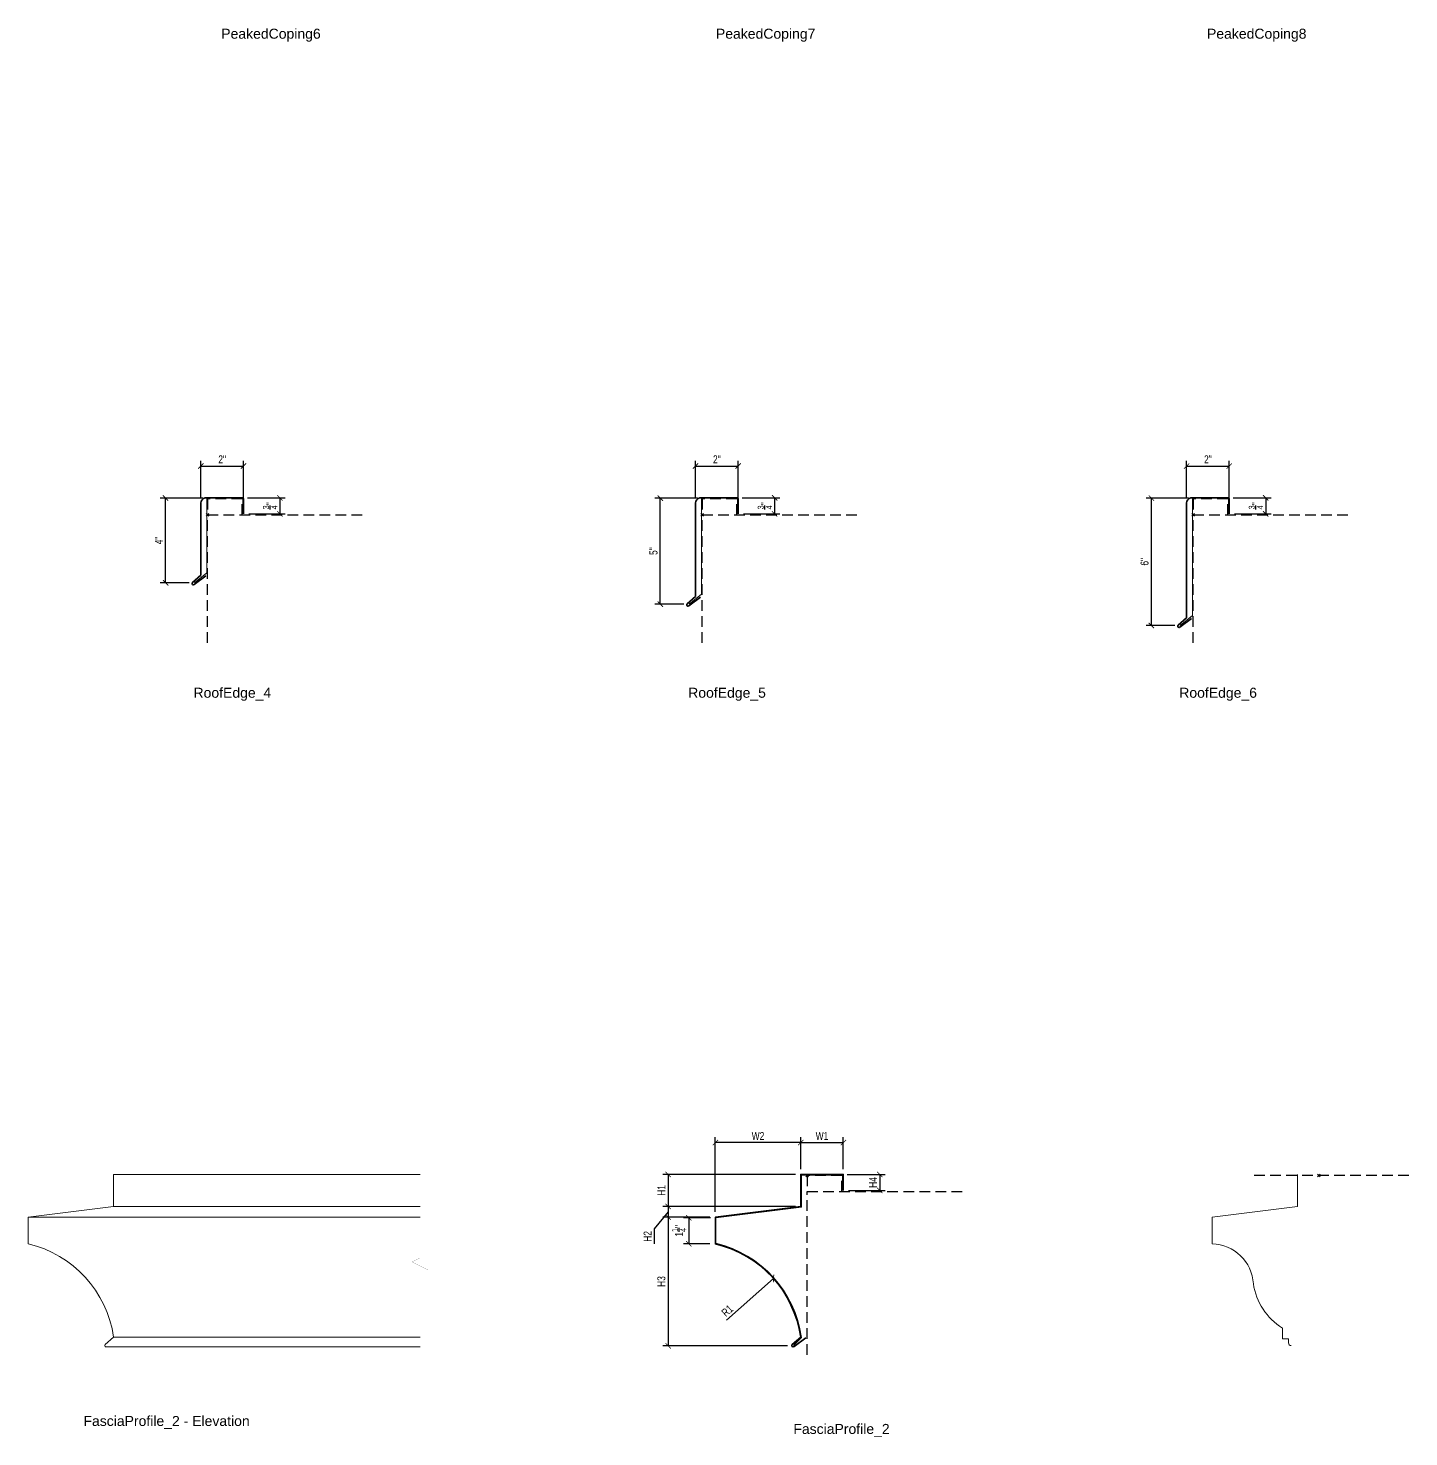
# Model space of a CAD drawing. Header units: inches. Extents: x 1550 to 1938, y 1113 to 1725.
# Drawn here: x 1646.7 to 1711.4, y 1587.6 to 1653.6 of the extents above; entities that cross this region are included whole.
import ezdxf
from ezdxf.enums import TextEntityAlignment as Align

# ---------------------------------------------------------------- set-up
doc = ezdxf.new("R2010")
doc.units = ezdxf.units.IN
doc.header["$LTSCALE"] = 4
doc.header["$MEASUREMENT"] = 0
doc.header["$PDMODE"] = 99
doc.header["$PDSIZE"] = 0.0625
doc.linetypes.add('HIDDEN2', pattern=[0.1875, 0.125, -0.0625])
doc.layers.get('Defpoints').update_dxf_attribs({"color": 121})
for name, color, linetype, lineweight in [('A-Anno-Dims', 211, 'Continuous', 25), ('A-Anno-Symb', 131, 'Continuous', 25), ('G-Anno-Ttlb', 213, 'Continuous', 50), ('SubStrate', 81, 'HIDDEN2', 25), ('Thin', 150, 'Continuous', 18), ('Wide', 212, 'Continuous', 35)]:
    doc.layers.add(name, color=color, linetype=linetype, lineweight=lineweight)
doc.layers.add('G-Anno-Nplt', color=140, linetype='Continuous', lineweight=18, plot=False)
doc.styles.add('Arch-Dim', font='arial.ttf', dxfattribs={"width": 0.75})
doc.styles.add('RomanS', font='romans.shx')
doc.dimstyles.new('Aec-Arch-I-3', dxfattribs={"dimscale": 4, "dimtxt": 0.09375, "dimasz": 0.0625, "dimexe": 0.0625, "dimexo": 0.0625, "dimgap": 0.03125, "dimtad": 1, "dimdec": 4, "dimzin": 3, "dimdsep": 46, "dimlunit": 4, "dimtxsty": 'Arch-Dim', "dimblk": 'ARCHTICK', "dimcen": 0.09375, "dimclrd": 8, "dimclre": 8, "dimazin": 2, "dimtfac": 0.75, "dimtdec": 4, "dimtix": 1, "dimtmove": 1, "dimatfit": 2, "dimldrblk": 'OPEN90', "dimfxl": 1, "dimtolj": 1, "dimtzin": 0, "dimarcsym": 0})

# ---------------------------------------------------------------- blocks, each defined once
blk = doc.blocks.new('Anno_Title_T2')
at = {"color": 0, "linetype": 'ByBlock', "lineweight": -2, "style": 'RomanS'}
blk.add_attdef('TITLE', (0, 0.5), '', height=1.25, dxfattribs=at)
blk.add_attdef('SCALE', text='', height=0.75, dxfattribs=at).set_placement((0, -0.5), align=Align.TOP_LEFT)
blk = doc.blocks.new('_ArchTick')
at = {"color": 0, "linetype": 'ByBlock', "const_width": 0.15}
blk.add_lwpolyline([(-0.5, -0.5), (0.5, 0.5)], dxfattribs=at)
blk = doc.blocks.new('*D145')
at = {"layer": 'A-Anno-Dims', "color": 8, "lineweight": -2, "transparency": 16777216}
for p, q in [((1654.885, 1631.546), (1652.892, 1631.546)), ((1653.142, 1627.577), (1653.142, 1631.546)), ((1654.245, 1627.577), (1652.892, 1627.577))]:
    blk.add_line(p, q, dxfattribs=at)
at = {"layer": 'Defpoints', "color": 0, "transparency": 16777216}
for p in [(1653.142, 1631.546), (1655.135, 1631.546), (1654.495, 1627.577)]:
    blk.add_point(p, dxfattribs=at)
at = {"layer": 'A-Anno-Dims', "color": 8, "lineweight": -2, "transparency": 16777216, "xscale": 0.25, "yscale": 0.25, "zscale": 0.25}
for p, rotation in [((1653.142, 1631.546), 90), ((1653.142, 1627.577), 270)]:
    blk.add_blockref('_ArchTick', p, dxfattribs=dict(at, rotation=rotation))
at = {"layer": 'A-Anno-Dims', "color": 0, "transparency": 16777216, "insert": (1652.829, 1629.561), "char_height": 0.375, "attachment_point": 5, "rotation": 90, "style": 'Arch-Dim'}
blk.add_mtext('\\A1;4"', dxfattribs=at)
blk = doc.blocks.new('_Open90')
at = {"color": 0, "linetype": 'ByBlock', "lineweight": -2}
for p, q in [((0, 0), (-1, 0)), ((-0.5, 0.5), (0, 0)), ((0, 0), (-0.5, -0.5))]:
    blk.add_line(p, q, dxfattribs=at)
blk = doc.blocks.new('*D146')
at = {"layer": 'A-Anno-Dims', "color": 8, "lineweight": -2, "transparency": 16777216}
for p, q in [((1654.795, 1631.561), (1654.795, 1633.298)), ((1654.795, 1633.048), (1656.792, 1633.048)), ((1656.792, 1631.561), (1656.792, 1633.298))]:
    blk.add_line(p, q, dxfattribs=at)
at = {"layer": 'Defpoints', "color": 0, "transparency": 16777216}
for p in [(1656.792, 1633.048), (1654.795, 1631.311), (1656.792, 1631.311)]:
    blk.add_point(p, dxfattribs=at)
at = {"layer": 'A-Anno-Dims', "color": 8, "lineweight": -2, "transparency": 16777216, "xscale": 0.25, "yscale": 0.25, "zscale": 0.25, "rotation": 180}
blk.add_blockref('_ArchTick', (1654.795, 1633.048), dxfattribs=at)
at = {"layer": 'A-Anno-Dims', "color": 8, "lineweight": -2, "transparency": 16777216, "xscale": 0.25, "yscale": 0.25, "zscale": 0.25}
blk.add_blockref('_ArchTick', (1656.792, 1633.048), dxfattribs=at)
at = {"layer": 'A-Anno-Dims', "color": 0, "transparency": 16777216, "insert": (1655.793, 1633.361), "char_height": 0.375, "attachment_point": 5, "style": 'Arch-Dim'}
blk.add_mtext('\\A1;2"', dxfattribs=at)
blk = doc.blocks.new('*D147')
at = {"layer": 'A-Anno-Dims', "color": 8, "lineweight": -2, "transparency": 16777216}
for p, q in [((1656.979, 1631.556), (1658.75, 1631.556)), ((1658.5, 1631.556), (1658.5, 1630.806)), ((1657.042, 1630.806), (1658.75, 1630.806))]:
    blk.add_line(p, q, dxfattribs=at)
at = {"layer": 'Defpoints', "color": 0, "transparency": 16777216}
for p in [(1656.729, 1631.556), (1656.792, 1630.806), (1658.5, 1630.806)]:
    blk.add_point(p, dxfattribs=at)
at = {"layer": 'A-Anno-Dims', "color": 8, "lineweight": -2, "transparency": 16777216, "xscale": 0.25, "yscale": 0.25, "zscale": 0.25}
for p, rotation in [((1658.5, 1631.556), 90), ((1658.5, 1630.806), 270)]:
    blk.add_blockref('_ArchTick', p, dxfattribs=dict(at, rotation=rotation))
at = {"layer": 'A-Anno-Dims', "color": 0, "transparency": 16777216, "insert": (1658.044, 1631.181), "char_height": 0.375, "attachment_point": 5, "rotation": 90, "style": 'Arch-Dim'}
blk.add_mtext('\\A1;{\\H0.750000x;\\S3/4;}"', dxfattribs=at)
blk = doc.blocks.new('AecDtl_RoofEdge_4UK')
at = {"layer": 'Thin'}
blk.add_lwpolyline([(-0.609, -3.188), (-0.028, -2.719), (-0.031, 0.719, -0.414422), (0.031, 0.781), (1.594, 0.781, -0.414214), (1.656, 0.719), (1.656, 0.041)], format="xyb", dxfattribs=at)
at = {"layer": 'Wide'}
blk.add_lwpolyline([(-0.073, -2.854), (-0.621, -3.271, -0.393565), (-0.706, -3.262), (-0.707, -3.261, -0.414214), (-0.702, -3.172), (-0.309, -2.828), (-0.309, 0.547, -0.357511), (-0.108, 0.792), (1.625, 0.792, -0.414214), (1.688, 0.73), (1.688, 0.041)], format="xyb", dxfattribs=at)
blk = doc.blocks.new('*D149')
at = {"layer": 'A-Anno-Dims', "color": 8, "lineweight": -2, "transparency": 16777216}
for p, q in [((1678.065, 1631.546), (1676.071, 1631.546)), ((1676.321, 1626.577), (1676.321, 1631.546)), ((1677.424, 1626.577), (1676.071, 1626.577))]:
    blk.add_line(p, q, dxfattribs=at)
at = {"layer": 'Defpoints', "color": 0, "transparency": 16777216}
for p in [(1676.321, 1631.546), (1678.315, 1631.546), (1677.674, 1626.577)]:
    blk.add_point(p, dxfattribs=at)
at = {"layer": 'A-Anno-Dims', "color": 8, "lineweight": -2, "transparency": 16777216, "xscale": 0.25, "yscale": 0.25, "zscale": 0.25}
for p, rotation in [((1676.321, 1631.546), 90), ((1676.321, 1626.577), 270)]:
    blk.add_blockref('_ArchTick', p, dxfattribs=dict(at, rotation=rotation))
at = {"layer": 'A-Anno-Dims', "color": 0, "transparency": 16777216, "insert": (1676.006, 1629.061), "char_height": 0.375, "attachment_point": 5, "rotation": 90, "style": 'Arch-Dim'}
blk.add_mtext('\\A1;5"', dxfattribs=at)
blk = doc.blocks.new('*D150')
at = {"layer": 'A-Anno-Dims', "color": 8, "lineweight": -2, "transparency": 16777216}
for p, q in [((1677.974, 1631.561), (1677.974, 1633.298)), ((1677.974, 1633.048), (1679.971, 1633.048)), ((1679.971, 1631.561), (1679.971, 1633.298))]:
    blk.add_line(p, q, dxfattribs=at)
at = {"layer": 'Defpoints', "color": 0, "transparency": 16777216}
for p in [(1679.971, 1633.048), (1677.974, 1631.311), (1679.971, 1631.311)]:
    blk.add_point(p, dxfattribs=at)
at = {"layer": 'A-Anno-Dims', "color": 8, "lineweight": -2, "transparency": 16777216, "xscale": 0.25, "yscale": 0.25, "zscale": 0.25, "rotation": 180}
blk.add_blockref('_ArchTick', (1677.974, 1633.048), dxfattribs=at)
at = {"layer": 'A-Anno-Dims', "color": 8, "lineweight": -2, "transparency": 16777216, "xscale": 0.25, "yscale": 0.25, "zscale": 0.25}
blk.add_blockref('_ArchTick', (1679.971, 1633.048), dxfattribs=at)
at = {"layer": 'A-Anno-Dims', "color": 0, "transparency": 16777216, "insert": (1678.972, 1633.361), "char_height": 0.375, "attachment_point": 5, "style": 'Arch-Dim'}
blk.add_mtext('\\A1;2"', dxfattribs=at)
blk = doc.blocks.new('*D151')
at = {"layer": 'A-Anno-Dims', "color": 8, "lineweight": -2, "transparency": 16777216}
for p, q in [((1680.158, 1631.556), (1681.93, 1631.556)), ((1681.68, 1631.556), (1681.68, 1630.806)), ((1680.221, 1630.806), (1681.93, 1630.806))]:
    blk.add_line(p, q, dxfattribs=at)
at = {"layer": 'Defpoints', "color": 0, "transparency": 16777216}
for p in [(1679.908, 1631.556), (1679.971, 1630.806), (1681.68, 1630.806)]:
    blk.add_point(p, dxfattribs=at)
at = {"layer": 'A-Anno-Dims', "color": 8, "lineweight": -2, "transparency": 16777216, "xscale": 0.25, "yscale": 0.25, "zscale": 0.25}
for p, rotation in [((1681.68, 1631.556), 90), ((1681.68, 1630.806), 270)]:
    blk.add_blockref('_ArchTick', p, dxfattribs=dict(at, rotation=rotation))
at = {"layer": 'A-Anno-Dims', "color": 0, "transparency": 16777216, "insert": (1681.224, 1631.181), "char_height": 0.375, "attachment_point": 5, "rotation": 90, "style": 'Arch-Dim'}
blk.add_mtext('\\A1;{\\H0.750000x;\\S3/4;}"', dxfattribs=at)
blk = doc.blocks.new('AecDtl_RoofEdge_5UK')
at = {"layer": 'Thin'}
blk.add_lwpolyline([(-0.609, -4.188), (-0.028, -3.719), (-0.031, 0.719, -0.414422), (0.031, 0.781), (1.594, 0.781, -0.414214), (1.656, 0.719), (1.656, 0.041)], format="xyb", dxfattribs=at)
at = {"layer": 'Wide'}
blk.add_lwpolyline([(-0.073, -3.854), (-0.621, -4.271, -0.393565), (-0.706, -4.262), (-0.707, -4.261, -0.414214), (-0.702, -4.172), (-0.309, -3.828), (-0.309, 0.547, -0.357511), (-0.108, 0.792), (1.625, 0.792, -0.414214), (1.688, 0.73), (1.688, 0.041)], format="xyb", dxfattribs=at)
blk = doc.blocks.new('*D153')
at = {"layer": 'A-Anno-Dims', "color": 8, "lineweight": -2, "transparency": 16777216}
for p, q in [((1701.074, 1631.546), (1699.081, 1631.546)), ((1699.331, 1625.577), (1699.331, 1631.546)), ((1700.434, 1625.577), (1699.081, 1625.577))]:
    blk.add_line(p, q, dxfattribs=at)
at = {"layer": 'Defpoints', "color": 0, "transparency": 16777216}
for p in [(1699.331, 1631.546), (1701.324, 1631.546), (1700.684, 1625.577)]:
    blk.add_point(p, dxfattribs=at)
at = {"layer": 'A-Anno-Dims', "color": 8, "lineweight": -2, "transparency": 16777216, "xscale": 0.25, "yscale": 0.25, "zscale": 0.25}
for p, rotation in [((1699.331, 1631.546), 90), ((1699.331, 1625.577), 270)]:
    blk.add_blockref('_ArchTick', p, dxfattribs=dict(at, rotation=rotation))
at = {"layer": 'A-Anno-Dims', "color": 0, "transparency": 16777216, "insert": (1699.015, 1628.561), "char_height": 0.375, "attachment_point": 5, "rotation": 90, "style": 'Arch-Dim'}
blk.add_mtext('\\A1;6"', dxfattribs=at)
blk = doc.blocks.new('*D154')
at = {"layer": 'A-Anno-Dims', "color": 8, "lineweight": -2, "transparency": 16777216}
for p, q in [((1700.984, 1631.561), (1700.984, 1633.298)), ((1700.984, 1633.048), (1702.981, 1633.048)), ((1702.981, 1631.561), (1702.981, 1633.298))]:
    blk.add_line(p, q, dxfattribs=at)
at = {"layer": 'Defpoints', "color": 0, "transparency": 16777216}
for p in [(1702.981, 1633.048), (1700.984, 1631.311), (1702.981, 1631.311)]:
    blk.add_point(p, dxfattribs=at)
at = {"layer": 'A-Anno-Dims', "color": 8, "lineweight": -2, "transparency": 16777216, "xscale": 0.25, "yscale": 0.25, "zscale": 0.25, "rotation": 180}
blk.add_blockref('_ArchTick', (1700.984, 1633.048), dxfattribs=at)
at = {"layer": 'A-Anno-Dims', "color": 8, "lineweight": -2, "transparency": 16777216, "xscale": 0.25, "yscale": 0.25, "zscale": 0.25}
blk.add_blockref('_ArchTick', (1702.981, 1633.048), dxfattribs=at)
at = {"layer": 'A-Anno-Dims', "color": 0, "transparency": 16777216, "insert": (1701.982, 1633.361), "char_height": 0.375, "attachment_point": 5, "style": 'Arch-Dim'}
blk.add_mtext('\\A1;2"', dxfattribs=at)
blk = doc.blocks.new('*D155')
at = {"layer": 'A-Anno-Dims', "color": 8, "lineweight": -2, "transparency": 16777216}
for p, q in [((1703.168, 1631.556), (1704.939, 1631.556)), ((1704.689, 1631.556), (1704.689, 1630.806)), ((1703.231, 1630.806), (1704.939, 1630.806))]:
    blk.add_line(p, q, dxfattribs=at)
at = {"layer": 'Defpoints', "color": 0, "transparency": 16777216}
for p in [(1702.918, 1631.556), (1702.981, 1630.806), (1704.689, 1630.806)]:
    blk.add_point(p, dxfattribs=at)
at = {"layer": 'A-Anno-Dims', "color": 8, "lineweight": -2, "transparency": 16777216, "xscale": 0.25, "yscale": 0.25, "zscale": 0.25}
for p, rotation in [((1704.689, 1631.556), 90), ((1704.689, 1630.806), 270)]:
    blk.add_blockref('_ArchTick', p, dxfattribs=dict(at, rotation=rotation))
at = {"layer": 'A-Anno-Dims', "color": 0, "transparency": 16777216, "insert": (1704.233, 1631.181), "char_height": 0.375, "attachment_point": 5, "rotation": 90, "style": 'Arch-Dim'}
blk.add_mtext('\\A1;{\\H0.750000x;\\S3/4;}"', dxfattribs=at)
blk = doc.blocks.new('AecDtl_RoofEdge_6UK')
at = {"layer": 'Thin'}
blk.add_lwpolyline([(-0.609, -5.188), (-0.028, -4.719), (-0.031, 0.719, -0.414422), (0.031, 0.781), (1.594, 0.781, -0.414214), (1.656, 0.719), (1.656, 0.041)], format="xyb", dxfattribs=at)
at = {"layer": 'Wide'}
blk.add_lwpolyline([(-0.073, -4.854), (-0.621, -5.271, -0.393565), (-0.706, -5.262), (-0.707, -5.261, -0.414214), (-0.702, -5.172), (-0.309, -4.828), (-0.309, 0.547, -0.357511), (-0.108, 0.792), (1.625, 0.792, -0.414214), (1.688, 0.73), (1.688, 0.041)], format="xyb", dxfattribs=at)
blk = doc.blocks.new('*D168')
at = {"layer": 'A-Anno-Dims', "color": 8, "lineweight": -2, "transparency": 16777216}
for p, q in [((1682.901, 1600.108), (1682.901, 1601.599)), ((1682.901, 1601.349), (1684.898, 1601.349)), ((1684.898, 1600.112), (1684.898, 1601.599))]:
    blk.add_line(p, q, dxfattribs=at)
at = {"layer": 'Defpoints', "color": 0, "transparency": 16777216}
for p in [(1684.898, 1601.349), (1682.901, 1599.858), (1684.898, 1599.862)]:
    blk.add_point(p, dxfattribs=at)
at = {"layer": 'A-Anno-Dims', "color": 8, "lineweight": -2, "transparency": 16777216, "xscale": 0.25, "yscale": 0.25, "zscale": 0.25, "rotation": 180}
blk.add_blockref('_ArchTick', (1682.901, 1601.349), dxfattribs=at)
at = {"layer": 'A-Anno-Dims', "color": 8, "lineweight": -2, "transparency": 16777216, "xscale": 0.25, "yscale": 0.25, "zscale": 0.25}
blk.add_blockref('_ArchTick', (1684.898, 1601.349), dxfattribs=at)
at = {"layer": 'A-Anno-Dims', "color": 0, "transparency": 16777216, "insert": (1683.899, 1601.662), "char_height": 0.375, "attachment_point": 5, "style": 'Arch-Dim'}
blk.add_mtext('\\A1;W1', dxfattribs=at)
blk = doc.blocks.new('*D169')
at = {"layer": 'A-Anno-Dims', "color": 8, "lineweight": -2, "transparency": 16777216}
for p, q in [((1685.085, 1599.858), (1686.857, 1599.858)), ((1686.607, 1599.858), (1686.607, 1599.107)), ((1685.148, 1599.107), (1686.857, 1599.107))]:
    blk.add_line(p, q, dxfattribs=at)
at = {"layer": 'Defpoints', "color": 0, "transparency": 16777216}
for p in [(1684.835, 1599.858), (1684.898, 1599.107), (1686.607, 1599.107)]:
    blk.add_point(p, dxfattribs=at)
at = {"layer": 'A-Anno-Dims', "color": 8, "lineweight": -2, "transparency": 16777216, "xscale": 0.25, "yscale": 0.25, "zscale": 0.25}
for p, rotation in [((1686.607, 1599.858), 90), ((1686.607, 1599.107), 270)]:
    blk.add_blockref('_ArchTick', p, dxfattribs=dict(at, rotation=rotation))
at = {"layer": 'A-Anno-Dims', "color": 0, "transparency": 16777216, "insert": (1686.294, 1599.482), "char_height": 0.375, "attachment_point": 5, "rotation": 90, "style": 'Arch-Dim'}
blk.add_mtext('\\A1;H4', dxfattribs=at)
blk = doc.blocks.new('*D170')
at = {"layer": 'A-Anno-Dims', "color": 8, "lineweight": -2, "transparency": 16777216}
for p, q in [((1678.901, 1598.108), (1678.901, 1601.599)), ((1682.901, 1601.349), (1678.901, 1601.349)), ((1682.901, 1600.112), (1682.901, 1601.599))]:
    blk.add_line(p, q, dxfattribs=at)
at = {"layer": 'Defpoints', "color": 0, "transparency": 16777216}
for p in [(1678.901, 1601.349), (1682.901, 1599.862), (1678.901, 1597.858)]:
    blk.add_point(p, dxfattribs=at)
at = {"layer": 'A-Anno-Dims', "color": 8, "lineweight": -2, "transparency": 16777216, "xscale": 0.25, "yscale": 0.25, "zscale": 0.25, "rotation": 180}
blk.add_blockref('_ArchTick', (1678.901, 1601.349), dxfattribs=at)
at = {"layer": 'A-Anno-Dims', "color": 8, "lineweight": -2, "transparency": 16777216, "xscale": 0.25, "yscale": 0.25, "zscale": 0.25}
blk.add_blockref('_ArchTick', (1682.901, 1601.349), dxfattribs=at)
at = {"layer": 'A-Anno-Dims', "color": 0, "transparency": 16777216, "insert": (1680.901, 1601.662), "char_height": 0.375, "attachment_point": 5, "style": 'Arch-Dim'}
blk.add_mtext('\\A1;W2', dxfattribs=at)
blk = doc.blocks.new('*D171')
at = {"layer": 'A-Anno-Dims', "color": 8, "lineweight": -2, "transparency": 16777216}
for p, q in [((1682.651, 1599.862), (1676.44, 1599.862)), ((1676.69, 1599.862), (1676.69, 1598.358)), ((1682.651, 1598.358), (1676.44, 1598.358))]:
    blk.add_line(p, q, dxfattribs=at)
at = {"layer": 'Defpoints', "color": 0, "transparency": 16777216}
for p in [(1682.901, 1599.862), (1676.69, 1598.358), (1682.901, 1598.358)]:
    blk.add_point(p, dxfattribs=at)
at = {"layer": 'A-Anno-Dims', "color": 8, "lineweight": -2, "transparency": 16777216, "xscale": 0.25, "yscale": 0.25, "zscale": 0.25}
for p, rotation in [((1676.69, 1599.862), 90), ((1676.69, 1598.358), 270)]:
    blk.add_blockref('_ArchTick', p, dxfattribs=dict(at, rotation=rotation))
at = {"layer": 'A-Anno-Dims', "color": 0, "transparency": 16777216, "insert": (1676.377, 1599.11), "char_height": 0.375, "attachment_point": 5, "rotation": 90, "style": 'Arch-Dim'}
blk.add_mtext('\\A1;H1', dxfattribs=at)
blk = doc.blocks.new('*D172')
at = {"layer": 'A-Anno-Dims', "color": 8, "lineweight": -2, "transparency": 16777216}
for p, q in [((1682.651, 1598.358), (1676.44, 1598.358)), ((1676.69, 1598.358), (1676.69, 1597.858)), ((1676.69, 1598.108), (1676.04, 1597.307)), ((1678.651, 1597.858), (1676.44, 1597.858)), ((1676.04, 1597.307), (1676.04, 1596.606))]:
    blk.add_line(p, q, dxfattribs=at)
at = {"layer": 'Defpoints', "color": 0, "transparency": 16777216}
for p in [(1682.901, 1598.358), (1676.69, 1597.858), (1678.901, 1597.858)]:
    blk.add_point(p, dxfattribs=at)
at = {"layer": 'A-Anno-Dims', "color": 8, "lineweight": -2, "transparency": 16777216, "xscale": 0.25, "yscale": 0.25, "zscale": 0.25}
for p, rotation in [((1676.69, 1598.358), 90), ((1676.69, 1597.858), 270)]:
    blk.add_blockref('_ArchTick', p, dxfattribs=dict(at, rotation=rotation))
at = {"layer": 'A-Anno-Dims', "color": 0, "transparency": 16777216, "insert": (1675.727, 1596.956), "char_height": 0.375, "attachment_point": 5, "rotation": 90, "style": 'Arch-Dim'}
blk.add_mtext('\\A1;H2', dxfattribs=at)
blk = doc.blocks.new('*D173')
at = {"layer": 'A-Anno-Dims', "color": 8, "lineweight": -2, "transparency": 16777216}
for p, q in [((1678.651, 1597.858), (1676.44, 1597.858)), ((1676.69, 1597.858), (1676.69, 1591.828)), ((1682.279, 1591.828), (1676.44, 1591.828))]:
    blk.add_line(p, q, dxfattribs=at)
at = {"layer": 'Defpoints', "color": 0, "transparency": 16777216}
for p in [(1678.901, 1597.858), (1676.69, 1591.828), (1682.529, 1591.828)]:
    blk.add_point(p, dxfattribs=at)
at = {"layer": 'A-Anno-Dims', "color": 8, "lineweight": -2, "transparency": 16777216, "xscale": 0.25, "yscale": 0.25, "zscale": 0.25}
for p, rotation in [((1676.69, 1597.858), 90), ((1676.69, 1591.828), 270)]:
    blk.add_blockref('_ArchTick', p, dxfattribs=dict(at, rotation=rotation))
at = {"layer": 'A-Anno-Dims', "color": 0, "transparency": 16777216, "insert": (1676.373, 1594.843), "char_height": 0.375, "attachment_point": 5, "rotation": 90, "style": 'Arch-Dim'}
blk.add_mtext('\\A1;H3', dxfattribs=at)
blk = doc.blocks.new('*D174')
at = {"layer": 'A-Anno-Dims', "color": 8, "lineweight": -2, "transparency": 16777216}
blk.add_line((1679.427, 1593.026), (1681.631, 1594.982), dxfattribs=at)
at = {"layer": 'Defpoints', "color": 0, "transparency": 16777216}
for p in [(1681.631, 1594.982), (1677.709, 1591.501)]:
    blk.add_point(p, dxfattribs=at)
at = {"layer": 'A-Anno-Dims', "color": 8, "lineweight": -2, "transparency": 16777216, "xscale": 0.25, "yscale": 0.25, "zscale": 0.25, "rotation": 41.59720403116015}
blk.add_blockref('_ArchTick', (1681.631, 1594.982), dxfattribs=at)
at = {"layer": 'A-Anno-Dims', "color": 0, "transparency": 16777216, "insert": (1679.462, 1593.476), "char_height": 0.375, "attachment_point": 5, "rotation": 41.5972, "style": 'Arch-Dim'}
blk.add_mtext('\\A1;R1', dxfattribs=at)
blk = doc.blocks.new('*D175')
at = {"layer": 'A-Anno-Dims', "color": 8, "lineweight": -2, "transparency": 16777216}
for p, q in [((1678.682, 1597.83), (1677.406, 1597.83)), ((1677.656, 1597.83), (1677.656, 1596.608)), ((1678.651, 1596.608), (1677.406, 1596.608))]:
    blk.add_line(p, q, dxfattribs=at)
at = {"layer": 'Defpoints', "color": 0, "transparency": 16777216}
for p in [(1678.932, 1597.83), (1677.656, 1596.608), (1678.901, 1596.608)]:
    blk.add_point(p, dxfattribs=at)
at = {"layer": 'A-Anno-Dims', "color": 8, "lineweight": -2, "transparency": 16777216, "xscale": 0.25, "yscale": 0.25, "zscale": 0.25}
for p, rotation in [((1677.656, 1597.83), 90), ((1677.656, 1596.608), 270)]:
    blk.add_blockref('_ArchTick', p, dxfattribs=dict(at, rotation=rotation))
at = {"layer": 'A-Anno-Dims', "color": 0, "transparency": 16777216, "insert": (1677.202, 1597.219), "char_height": 0.375, "attachment_point": 5, "rotation": 90, "style": 'Arch-Dim'}
blk.add_mtext('\\A1;1{\\H0.750000x;\\S1/4;}"', dxfattribs=at)
blk = doc.blocks.new('AecDtl_FasciaProfile_2UK')
at = {"layer": 'Thin'}
blk.add_lwpolyline([(-0.644, -7.966), (-0.276, -7.59, 0.309108), (-4.278, -3.183), (-4.278, -1.986), (-0.278, -1.486), (-0.278, 0.011), (1.656, 0.011), (1.656, -0.709)], format="xyb", dxfattribs=at)
at = {"layer": 'Wide'}
blk.add_lwpolyline([(1.688, -0.709), (1.688, 0.042), (-0.309, 0.042), (-0.309, -1.458), (-4.309, -1.958), (-4.309, -3.208, -0.309518), (-0.309, -7.578), (-0.702, -7.922, 0.414214), (-0.707, -8.011), (-0.706, -8.012, 0.393565), (-0.621, -8.021), (-0.073, -7.604)], format="xyb", dxfattribs=at)
blk = doc.blocks.new('AecDtl_FasciaPro3ElevUK')
at = {"layer": 'Defpoints'}
for p in [(-1, 0.042), (-5, -1.958), (-1, -1.458), (-5, -3.208), (-3.064, -5.08), (-1.705, -7.156), (-1.705, -7.656), (-1.418, -7.656), (-1.418, -7.85), (-1.296, -7.975)]:
    blk.add_point(p, dxfattribs=at)
at = {"layer": 'Thin'}
for p, q in [((-1, 0.042), (-1, -1.458)), ((-1, 0.042), (-1, -1.458)), ((-1, -1.458), (-5, -1.958)), ((-1, -1.458), (-5, -1.958)), ((-5, -1.958), (-5, -3.208)), ((-5, -1.958), (-5, -3.208)), ((-1.705, -7.156), (-1.705, -7.656)), ((-1.705, -7.656), (-1.418, -7.656)), ((-1.418, -7.656), (-1.418, -7.85))]:
    blk.add_line(p, q, dxfattribs=at)
for centre, radius, start, end in [((-5.045, -5.191), 1.984, 3.21229, 88.70941), ((-0.098, -4.621), 3.002, 188.79665, 237.63556), ((-1.293, -7.85), 0.125, 180, 268.51162)]:
    blk.add_arc(centre, radius, start, end, dxfattribs=at)

msp = doc.modelspace()

# ---------------------------------------------------------------- linework, layer by layer
at = {"layer": 'A-Anno-Symb', "const_width": 0.00375}
msp.add_lwpolyline([(1665.06652, 1601.58341), (1665.06652, 1597.44869), (1665.06652, 1595.94869), (1664.69152, 1595.76119), (1665.44152, 1595.38619), (1665.06652, 1595.19869), (1665.06652, 1593.69869), (1665.06652, 1589.56396)], dxfattribs=at)
at = {"layer": 'G-Anno-Nplt'}
for p in [(1655.10405, 1630.76441), (1678.28338, 1630.76441), (1701.29307, 1630.76441), (1683.21037, 1599.81557), (1707.17512, 1599.81557)]:
    msp.add_point(p, dxfattribs=at)
at = {"layer": 'SubStrate'}
for points in [[(1655.10405, 1630.76441), (1656.72905, 1630.76441), (1656.72905, 1631.51441), (1655.10405, 1631.51441)], [(1678.28338, 1630.76441), (1679.90838, 1630.76441), (1679.90838, 1631.51441), (1678.28338, 1631.51441)], [(1701.29307, 1630.76441), (1702.91807, 1630.76441), (1702.91807, 1631.51441), (1701.29307, 1631.51441)], [(1683.21037, 1599.06557), (1684.83537, 1599.06557), (1684.83537, 1599.81557), (1683.21037, 1599.81557)]]:
    msp.add_lwpolyline(points, close=True, dxfattribs=at)
for points in [[(1655.10405, 1624.76441), (1655.10405, 1630.76441), (1662.46713, 1630.76441)], [(1678.28338, 1624.76441), (1678.28338, 1630.76441), (1685.64646, 1630.76441)], [(1701.29307, 1624.76441), (1701.29307, 1630.76441), (1708.65614, 1630.76441)], [(1711.39627, 1599.81557), (1704.08658, 1599.81557)], [(1683.21037, 1591.40516), (1683.21037, 1599.06557), (1690.57345, 1599.06557)]]:
    msp.add_lwpolyline(points, dxfattribs=at)
at = {"layer": 'Thin'}
for p, q in [((1650.70306, 1599.85759), (1665.06652, 1599.85759)), ((1650.70306, 1599.85759), (1650.70306, 1598.35759)), ((1650.70306, 1598.35759), (1646.70306, 1597.85759)), ((1646.70306, 1597.85759), (1646.70306, 1596.60759)), ((1650.30507, 1591.8049), (1650.30658, 1591.80318)), ((1650.70306, 1592.23753), (1650.31079, 1591.8931))]:
    msp.add_line(p, q, dxfattribs=at)
for points in [[(1650.70306, 1598.35759), (1665.06652, 1598.35759)], [(1646.70306, 1597.85759), (1665.06652, 1597.85759)], [(1650.34728, 1591.78223), (1665.06652, 1591.78223)], [(1650.70306, 1592.23753), (1665.06652, 1592.23753)]]:
    msp.add_lwpolyline(points, dxfattribs=at)
for centre, radius, start, end in [((1645.51149, 1591.50125), 5.24353, 8.0720535, 76.8649623), ((1650.35203, 1591.84613), 0.0625, 131.2850183, 221.2850183), ((1650.35354, 1591.84442), 0.0625, 221.2850183, 264.2507401)]:
    msp.add_arc(centre, radius, start, end, dxfattribs=at)

# ---------------------------------------------------------------- block references
for name, p in [('AecDtl_RoofEdge_4UK', (1655.10405, 1630.76441)), ('AecDtl_RoofEdge_5UK', (1678.28338, 1630.76441)), ('AecDtl_RoofEdge_6UK', (1701.29307, 1630.76441)), ('AecDtl_FasciaProfile_2UK', (1683.21037, 1599.81557)), ('AecDtl_FasciaPro3ElevUK', (1707.17512, 1599.81557))]:
    msp.add_blockref(name, p)
at = {"layer": 'G-Anno-Ttlb'}
ref = msp.add_blockref('Anno_Title_T2', (1655.75068, 1652.87883), dxfattribs=dict(at, xscale=0.375, yscale=0.375, zscale=0.375))
ref.add_attrib('TITLE', 'PeakedCoping6', (1655.75068, 1653.06633), dxfattribs={"layer": '0', "color": 0, "linetype": 'ByBlock', "lineweight": -2, "height": 0.46875, "style": 'Arch-Dim'})
ref = msp.add_blockref('Anno_Title_T2', (1678.93001, 1652.87883), dxfattribs=dict(at, xscale=0.375, yscale=0.375, zscale=0.375))
ref.add_attrib('TITLE', 'PeakedCoping7', (1678.93001, 1653.06633), dxfattribs={"layer": '0', "color": 0, "linetype": 'ByBlock', "lineweight": -2, "height": 0.46875, "style": 'Arch-Dim'})
ref = msp.add_blockref('Anno_Title_T2', (1701.93969, 1652.87883), dxfattribs=dict(at, xscale=0.375, yscale=0.375, zscale=0.375))
ref.add_attrib('TITLE', 'PeakedCoping8', (1701.93969, 1653.06633), dxfattribs={"layer": '0', "color": 0, "linetype": 'ByBlock', "lineweight": -2, "height": 0.46875, "style": 'Arch-Dim'})
ref = msp.add_blockref('Anno_Title_T2', (1654.45079, 1622.00433), dxfattribs=dict(at, xscale=0.375, yscale=0.375, zscale=0.375))
ref.add_attrib('TITLE', 'RoofEdge_4', (1654.45079, 1622.19183), dxfattribs={"layer": '0', "color": 0, "linetype": 'ByBlock', "lineweight": -2, "height": 0.46875, "style": 'Arch-Dim'})
ref = msp.add_blockref('Anno_Title_T2', (1677.63012, 1622.00433), dxfattribs=dict(at, xscale=0.375, yscale=0.375, zscale=0.375))
ref.add_attrib('TITLE', 'RoofEdge_5', (1677.63012, 1622.19183), dxfattribs={"layer": '0', "color": 0, "linetype": 'ByBlock', "lineweight": -2, "height": 0.46875, "style": 'Arch-Dim'})
ref = msp.add_blockref('Anno_Title_T2', (1700.63981, 1622.00433), dxfattribs=dict(at, xscale=0.375, yscale=0.375, zscale=0.375))
ref.add_attrib('TITLE', 'RoofEdge_6', (1700.63981, 1622.19183), dxfattribs={"layer": '0', "color": 0, "linetype": 'ByBlock', "lineweight": -2, "height": 0.46875, "style": 'Arch-Dim'})
ref = msp.add_blockref('Anno_Title_T2', (1649.29405, 1587.88777), dxfattribs=dict(at, xscale=0.375, yscale=0.375, zscale=0.375))
ref.add_attrib('TITLE', 'FasciaProfile_2 - Elevation', (1649.29405, 1588.07527), dxfattribs={"layer": '0', "color": 0, "linetype": 'ByBlock', "lineweight": -2, "height": 0.46875, "style": 'Arch-Dim'})
ref = msp.add_blockref('Anno_Title_T2', (1682.55711, 1587.51495), dxfattribs=dict(at, xscale=0.375, yscale=0.375, zscale=0.375))
ref.add_attrib('TITLE', 'FasciaProfile_2', (1682.55711, 1587.70245), dxfattribs={"layer": '0', "color": 0, "linetype": 'ByBlock', "lineweight": -2, "height": 0.46875, "style": 'Arch-Dim'})

# ---------------------------------------------------------------- dimensions: what is measured, and where the dimension line sits
at = {"layer": 'A-Anno-Dims'}
for base, p1, p2, picture, middle in [((1656.79155, 1633.04789), (1654.79462, 1631.31128), (1656.79155, 1631.31128), '*D146', (1655.79308, 1633.36116)), ((1679.97088, 1633.04789), (1677.97395, 1631.31128), (1679.97088, 1631.31128), '*D150', (1678.97241, 1633.36116)), ((1702.98057, 1633.04789), (1700.98364, 1631.31128), (1702.98057, 1631.31128), '*D154', (1701.9821, 1633.36116))]:
    dim = msp.add_linear_dim(base=base, p1=p1, p2=p2, dimstyle='Aec-Arch-I-3', dxfattribs=at)
    dim.commit()
    dim.dimension.update_dxf_attribs({"geometry": picture, "text_midpoint": middle})
for base, p1, p2, picture, middle in [((1653.1419920026, 1631.5456589523), (1654.4946837204, 1627.5769089523), (1655.135341222, 1631.5456589523), '*D145', (1652.8294920026, 1629.5612839523)), ((1658.50038, 1630.80563), (1656.72905, 1631.55642), (1656.79155, 1630.80563), '*D147', (1658.04419, 1631.18103)), ((1676.3213242342, 1631.5456589523), (1677.6740159519, 1626.5769089523), (1678.3146734535, 1631.5456589523), '*D149', (1676.005626758, 1629.0612839523)), ((1681.67971, 1630.80563), (1679.90838, 1631.55642), (1679.97088, 1630.80563), '*D151', (1681.22352, 1631.18103)), ((1699.3310106251, 1631.5456589523), (1700.6837023429, 1625.5769089523), (1701.3243598445, 1631.5456589523), '*D153', (1699.0145457548, 1628.5612839523)), ((1704.6894, 1630.80563), (1702.91807, 1631.55642), (1702.98057, 1630.80563), '*D155', (1704.2332, 1631.18103)), ((1677.65563, 1596.60759), (1678.93219, 1597.83), (1678.90094, 1596.60759), '*D175', (1677.20193, 1597.21879))]:
    dim = msp.add_linear_dim(base=base, p1=p1, p2=p2, angle=90, dimstyle='Aec-Arch-I-3', dxfattribs=at)
    dim.commit()
    dim.dimension.update_dxf_attribs({"geometry": picture, "text_midpoint": middle})
for base, p1, p2, text, picture, middle in [((1678.90094, 1601.34905), (1682.90094, 1599.86244), (1678.90094, 1597.85759), 'W2', '*D170', (1680.90094, 1601.66232)), ((1684.89787, 1601.34905), (1682.90094, 1599.85759), (1684.89787, 1599.86244), 'W1', '*D168', (1683.89941, 1601.66232))]:
    dim = msp.add_linear_dim(base=base, p1=p1, p2=p2, text=text, dimstyle='Aec-Arch-I-3', dxfattribs=at)
    dim.commit()
    dim.dimension.update_dxf_attribs({"geometry": picture, "text_midpoint": middle})
for base, p1, p2, text, picture, middle in [((1676.68993, 1598.35759), (1682.90094, 1599.86244), (1682.90094, 1598.35759), 'H1', '*D171', (1676.37666, 1599.11001)), ((1686.6067, 1599.1068), (1684.83537, 1599.85759), (1684.89787, 1599.1068), 'H4', '*D169', (1686.2942, 1599.48219)), ((1676.68993, 1591.82778), (1678.90094, 1597.85759), (1682.52929, 1591.82778), 'H3', '*D173', (1676.37334, 1594.84268))]:
    dim = msp.add_linear_dim(base=base, p1=p1, p2=p2, angle=90, text=text, dimstyle='Aec-Arch-I-3', dxfattribs=at)
    dim.commit()
    dim.dimension.update_dxf_attribs({"geometry": picture, "text_midpoint": middle})
dim = msp.add_linear_dim(base=(1676.68993, 1597.85759), p1=(1682.90094, 1598.35759), p2=(1678.90094, 1597.85759), angle=90, text='H2', dimstyle='Aec-Arch-I-3', dxfattribs=at)
dim.commit()
dim.dimension.update_dxf_attribs({"geometry": '*D172', "text_midpoint": (1676.03995, 1597.18151), "dimtype": 160})
dim = msp.add_radius_dim(center=(1677.70937, 1591.50125), mpoint=(1681.63064, 1594.98237), text='R1', dimstyle='Aec-Arch-I-3', dxfattribs=at)
dim.commit()
dim.dimension.update_dxf_attribs({"geometry": '*D174', "text_midpoint": (1679.67, 1593.24181), "dimtype": 164})

doc.saveas('drawing.dxf')
